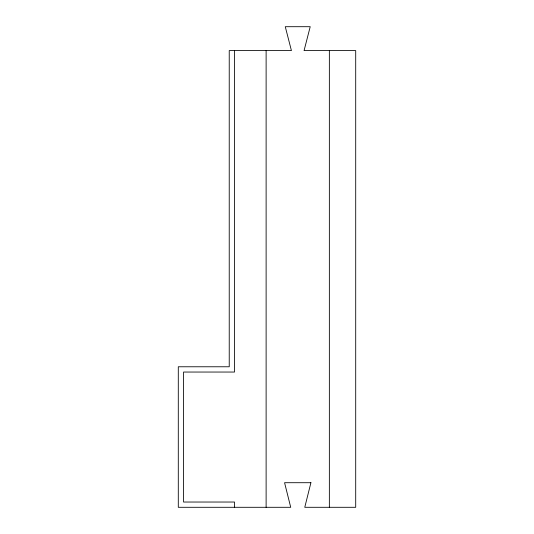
<?xml version="1.0" encoding="UTF-8"?>
<svg xmlns="http://www.w3.org/2000/svg" width="534" height="534" viewBox="0 0 534 534"><rect width="100%" height="100%" fill="white"/><g stroke="black" fill="none" stroke-linecap="round" stroke-linejoin="round"><path stroke-width="0.8" d="M329.358 50.59L329.358 507.3M266.119 50.59L266.119 507.3M234.506 50.59L234.506 372.044L183.562 372.044L183.562 502.033L234.506 502.033L234.506 507.3M310.915 482.709L304.767 507.3L355.704 507.3L355.704 50.59L304.066 50.59L310.214 26.7L285.269 26.7L291.417 50.59L229.233 50.59L229.233 366.771L178.296 366.771L178.296 507.3L290.716 507.3L284.569 482.709L310.915 482.709"/></g></svg>
